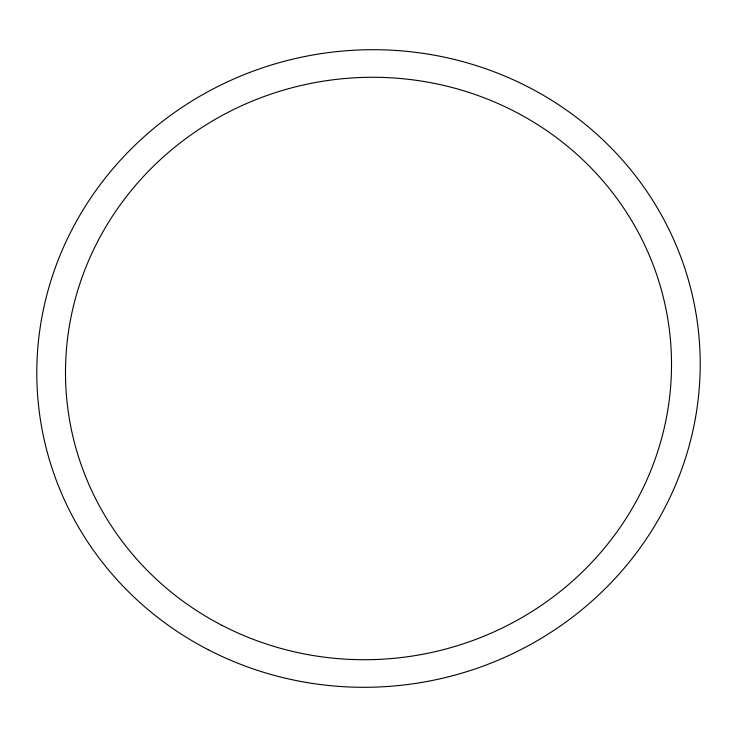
<?xml version="1.0" encoding="UTF-8"?>
<svg xmlns="http://www.w3.org/2000/svg" width="737" height="737" viewBox="0 0 737 737"><rect width="100%" height="100%" fill="white"/><g stroke="black" fill="none" stroke-linecap="round" stroke-linejoin="round"><path stroke-width="1.11" d="M208.249 649.73A332.083 318.412 -9.6 0 0 700.15 357.906A332.083 318.412 -9.6 0 0 197.101 97.864A332.083 318.412 -9.6 0 0 208.249 649.73M222.113 625.4A303.358 290.866 -9.6 0 0 671.462 358.827A303.358 290.866 -9.6 0 0 211.934 121.273A303.358 290.866 -9.6 0 0 222.113 625.4"/></g></svg>
